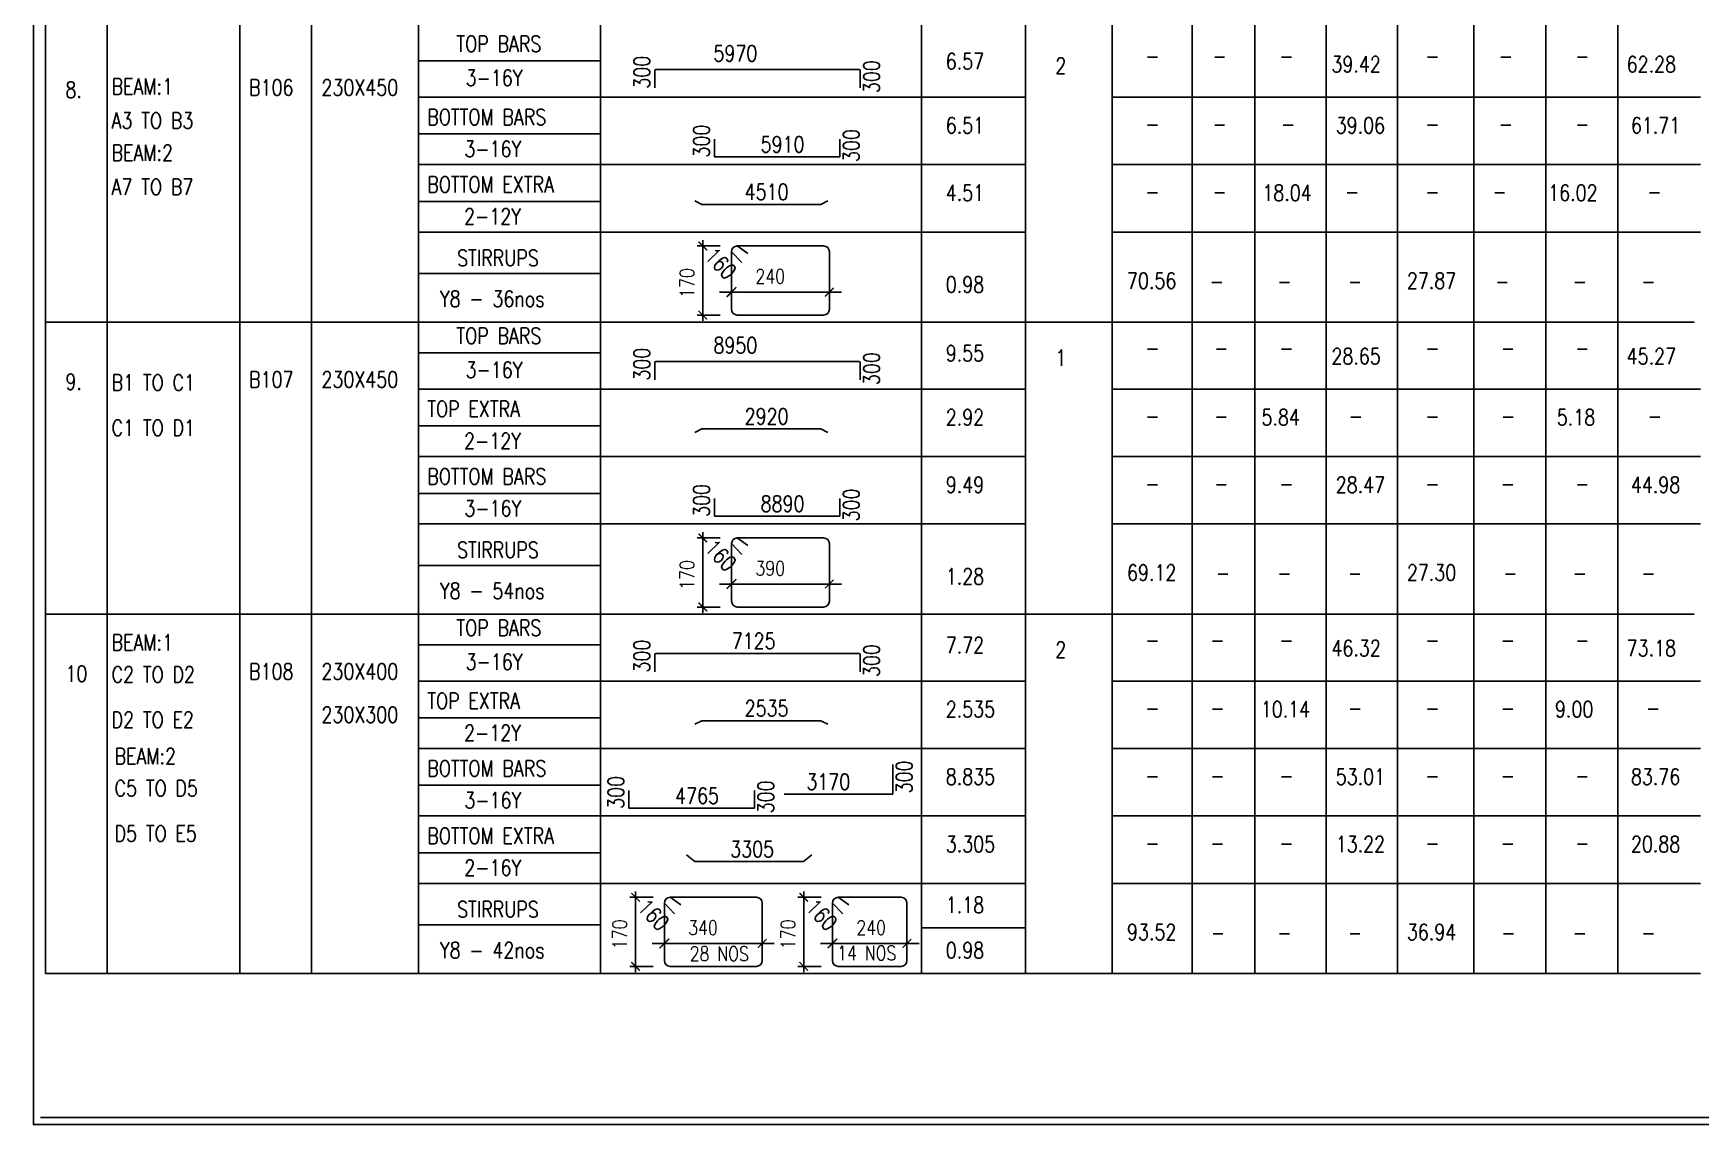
# Model space of a CAD drawing. Header units: millimetres. Extents: x 12977220 to 13113408, y -169657 to -55898.
# Drawn here: x 13051746 to 13058299, y -90266 to -85978 of the extents above; entities that cross this region are included whole.
import ezdxf

# ---------------------------------------------------------------- set-up
doc = ezdxf.new("R2010")
doc.units = ezdxf.units.MM
doc.header["$LTSCALE"] = 3
for name, color, linetype in [('DIM', 9, 'Continuous'), ('MAIN-ROD', 31, 'Continuous'), ('MAINROD', 31, 'Continuous'), ('text', 33, 'Continuous')]:
    doc.layers.add(name, color=color, linetype=linetype)
doc.styles.add('ROMANS', font='romans.shx', dxfattribs={"width": 0.8})

# ---------------------------------------------------------------- blocks, each defined once
blk = doc.blocks.new('_ARCHTICK')
at = {"color": 0, "linetype": 'ByBlock', "const_width": 0.15}
blk.add_lwpolyline([(-0.5, -0.5), (0.5, 0.5)], dxfattribs=at)

msp = doc.modelspace()

# ---------------------------------------------------------------- linework, layer by layer
at = {"layer": 'DIM', "color": 8}
for p, q in [((13054446, -86813.5), (13054354.6, -86813.5)), ((13054377.2, -87107.7), (13054377.2, -86790.9)), ((13054921.9, -86994.9), (13054443, -86994.9)), ((13054490.2, -86974), (13054490.2, -87017.5)), ((13054874.6, -86964.3), (13054874.6, -87017.5)), ((13054446, -87085), (13054354.6, -87085)), ((13054446, -87960.5), (13054354.6, -87960.5)), ((13054377.2, -88254.6), (13054377.2, -87937.8)), ((13054490.2, -88120.9), (13054490.2, -88164.5)), ((13054874.6, -88111.2), (13054874.6, -88164.5)), ((13054921.9, -88141.8), (13054443, -88141.8)), ((13054446, -88232), (13054354.6, -88232)), ((13054113.1, -89666.5), (13054113.1, -89349.7)), ((13054773.8, -89666.5), (13054773.8, -89349.7)), ((13054181.9, -89372.3), (13054090.4, -89372.3)), ((13054842.6, -89372.3), (13054751.2, -89372.3)), ((13054657.7, -89553.7), (13054178.8, -89553.7)), ((13054226.1, -89532.8), (13054226.1, -89576.4)), ((13054610.5, -89523.1), (13054610.5, -89576.4)), ((13055226.9, -89553.7), (13054839.6, -89553.7)), ((13054886.8, -89532.8), (13054886.8, -89576.4)), ((13055179.6, -89523.1), (13055179.6, -89576.4)), ((13054181.9, -89643.9), (13054090.4, -89643.9)), ((13054842.6, -89643.9), (13054751.2, -89643.9))]:
    msp.add_line(p, q, dxfattribs=at)
at = {"layer": 'DIM', "linetype": 'ByBlock', "ltscale": 500}
msp.add_line((13051773.9, -90238.1), (13065739.7, -90238.1), dxfattribs=at)
msp.add_lwpolyline([(13068081.4, -78715.6), (13051746.4, -78715.6), (13051746.4, -90265.6), (13068081.4, -90265.6)], close=True, dxfattribs=at)
at = {"layer": 'MAIN-ROD', "color": 2, "linetype": 'ByBlock', "ltscale": 500}
for p, q in [((13054189, -86123.7), (13054189, -86193)), ((13054192, -86120.7), (13054992.8, -86120.7)), ((13054995.8, -86123.7), (13054995.8, -86193)), ((13054423.1, -86394.3), (13054423.1, -86463.6)), ((13054916.2, -86394.3), (13054916.2, -86463.6)), ((13054423.1, -86463.6), (13054916.2, -86463.6)), ((13054373.1, -86650.1), (13054345.6, -86636.2)), ((13054373.1, -86650.1), (13054840.9, -86650.1)), ((13054840.9, -86650.1), (13054868.5, -86636.2)), ((13054189, -87270.6), (13054189, -87339.9)), ((13054192, -87267.6), (13054992.8, -87267.6)), ((13054995.8, -87270.6), (13054995.8, -87339.9)), ((13054373.1, -87532.1), (13054345.6, -87546)), ((13054373.1, -87532.1), (13054840.9, -87532.1)), ((13054840.9, -87532.1), (13054868.5, -87546)), ((13054423.1, -87806.2), (13054423.1, -87875.4)), ((13054916.2, -87806.2), (13054916.2, -87875.4)), ((13054423.1, -87875.4), (13054916.2, -87875.4)), ((13054189, -88417.6), (13054189, -88486.9)), ((13054192, -88414.6), (13054992.8, -88414.6)), ((13054995.8, -88417.6), (13054995.8, -88486.9)), ((13054373.1, -88679.1), (13054345.6, -88692.9)), ((13054373.1, -88679.1), (13054840.9, -88679.1)), ((13054840.9, -88679.1), (13054868.5, -88692.9)), ((13055123.7, -88967.4), (13055123.7, -88851.3)), ((13054087.1, -88953.1), (13054087.1, -89022.4)), ((13054580.2, -88953.1), (13054580.2, -89022.4)), ((13054696.6, -88967.4), (13055123.7, -88967.4)), ((13054087.1, -89022.4), (13054580.2, -89022.4)), ((13054346, -89232.3), (13054313.1, -89205.2)), ((13054346, -89232.3), (13054773.1, -89232.3)), ((13054773.1, -89232.3), (13054806, -89205.2))]:
    msp.add_line(p, q, dxfattribs=at)
for centre, start, end in [((13054192, -86123.7), 90, 180), ((13054992.8, -86123.7), 0, 90), ((13054192, -87270.6), 90, 180), ((13054992.8, -87270.6), 0, 90), ((13054192, -88417.6), 90, 180), ((13054992.8, -88417.6), 0, 90)]:
    msp.add_arc(centre, 3.02, start, end, dxfattribs=at)
at = {"layer": 'MAINROD', "color": 2}
for p, q in [((13054852, -86813.5), (13054512.8, -86813.5)), ((13054512.8, -86813.5), (13054554.7, -86842.9)), ((13054490.2, -86836.1), (13054490.2, -87062.4)), ((13054490.2, -86836.1), (13054530.5, -86878.3)), ((13054874.6, -87062.4), (13054874.6, -86836.1)), ((13054512.8, -87085), (13054852, -87085)), ((13054490.2, -87983.1), (13054490.2, -88209.4)), ((13054490.2, -87983.1), (13054530.6, -88025.3)), ((13054852, -87960.5), (13054512.9, -87960.5)), ((13054512.9, -87960.5), (13054554.7, -87989.9)), ((13054874.6, -88209.4), (13054874.6, -87983.1)), ((13054512.9, -88232), (13054852, -88232)), ((13054226.1, -89395), (13054226.1, -89621.2)), ((13054226.1, -89395), (13054266.4, -89437.2)), ((13054587.8, -89372.3), (13054248.7, -89372.3)), ((13054248.7, -89372.3), (13054290.6, -89401.8)), ((13054610.5, -89621.2), (13054610.5, -89395)), ((13054886.8, -89395), (13054886.8, -89621.2)), ((13054886.8, -89395), (13054927.2, -89437.2)), ((13055157, -89372.3), (13054909.5, -89372.3)), ((13054909.5, -89372.3), (13054951.4, -89401.8)), ((13055179.6, -89621.2), (13055179.6, -89395)), ((13054248.7, -89643.9), (13054587.8, -89643.9)), ((13054909.5, -89643.9), (13055157, -89643.9))]:
    msp.add_line(p, q, dxfattribs=at)
for centre, start, end in [((13054512.8, -86836.1), 90, 180), ((13054852, -86836.1), 0, 90), ((13054512.8, -87062.4), 180, 270), ((13054852, -87062.4), 270, 0), ((13054512.9, -87983.1), 90, 180), ((13054852, -87983.1), 0, 90), ((13054512.9, -88209.4), 180, 270), ((13054852, -88209.4), 270, 0), ((13054248.7, -89395), 90, 180), ((13054587.8, -89395), 0, 90), ((13054909.5, -89395), 90, 180), ((13055157, -89395), 0, 90), ((13054248.7, -89621.2), 180, 270), ((13054587.8, -89621.2), 270, 0), ((13054909.5, -89621.2), 180, 270), ((13055157, -89621.2), 270, 0)]:
    msp.add_arc(centre, 22.6, start, end, dxfattribs=at)
at = {"layer": 'text', "color": 8}
for p, q in [((13051794.1, -78877.2), (13051794.1, -89672.1)), ((13051794.1, -78877.2), (13051794.1, -89672.1)), ((13052037.1, -78877.2), (13052037.1, -89672.1)), ((13052558.3, -78877.2), (13052558.3, -89672.1)), ((13052839.6, -78877.2), (13052839.6, -89672.1)), ((13053259.5, -78877.2), (13053259.5, -89672.1)), ((13053975.3, -78877.2), (13053975.3, -89672.1)), ((13055236.8, -78877.2), (13055236.8, -89672.1)), ((13055646, -78877.2), (13055646, -89672.1)), ((13055985.5, -78877.2), (13055985.5, -89672.1)), ((13057107.9, -78877.2), (13057107.9, -89672.1)), ((13057107.9, -78877.2), (13057107.9, -89672.1)), ((13056300.9, -79097), (13056300.9, -89672.1)), ((13056546.3, -79097), (13056546.3, -89672.1)), ((13056827.1, -79097), (13056827.1, -89672.1)), ((13057107.9, -79097), (13057107.9, -89672.1)), ((13057407, -79097), (13057407, -89672.1)), ((13057690.4, -79097), (13057690.4, -89672.1)), ((13057973.7, -79097), (13057973.7, -89672.1)), ((13053259.5, -86086.1), (13053975.3, -86086.1)), ((13053259.5, -86229), (13055236.8, -86229)), ((13053259.5, -86229), (13055236.8, -86229)), ((13053259.5, -86229), (13055236.8, -86229)), ((13053259.5, -86229), (13055236.8, -86229)), ((13053259.5, -86229), (13055236.8, -86229)), ((13053259.5, -86229), (13055236.8, -86229)), ((13053306, -86229), (13055236.8, -86229)), ((13053306, -86229), (13055236.8, -86229)), ((13053306, -86229), (13055236.8, -86229)), ((13053306, -86229), (13055236.8, -86229)), ((13055236.8, -86229), (13055646, -86229)), ((13055236.8, -86229), (13055646, -86229)), ((13055236.8, -86229), (13055646, -86229)), ((13055236.8, -86229), (13055646, -86229)), ((13055236.8, -86229), (13055646, -86229)), ((13055236.8, -86229), (13055646, -86229)), ((13055985.5, -86229), (13058298.6, -86229)), ((13055985.5, -86229), (13058298.6, -86229)), ((13055985.5, -86229), (13058298.6, -86229)), ((13055985.5, -86229), (13058298.6, -86229)), ((13055985.5, -86229), (13058298.6, -86229)), ((13055985.5, -86229), (13058298.6, -86229)), ((13053259.5, -86373.6), (13053975.3, -86373.6)), ((13053259.5, -86494), (13055646, -86494)), ((13053259.5, -86494), (13055236.8, -86494)), ((13053259.5, -86494), (13055236.8, -86494)), ((13055236.8, -86494), (13055646, -86494)), ((13055236.8, -86494), (13055646, -86494)), ((13055985.5, -86494), (13058298.6, -86494)), ((13055985.5, -86494), (13058298.6, -86494)), ((13055985.5, -86494), (13058298.6, -86494)), ((13053259.5, -86638.5), (13053975.3, -86638.5)), ((13053259.5, -86758.9), (13055646, -86758.9)), ((13053259.5, -86758.9), (13055147.4, -86758.9)), ((13053259.5, -86758.9), (13055147.4, -86758.9)), ((13055147.4, -86758.9), (13055646, -86758.9)), ((13055147.4, -86758.9), (13055646, -86758.9)), ((13055985.5, -86758.9), (13058298.6, -86758.9)), ((13055985.5, -86758.9), (13058298.6, -86758.9)), ((13055985.5, -86758.9), (13058298.6, -86758.9)), ((13053259.5, -86922.3), (13053975.3, -86922.3)), ((13051794.1, -87113.3), (13058273.6, -87113.3)), ((13053259.5, -87233.1), (13053975.3, -87233.1)), ((13053259.5, -87376), (13055236.8, -87376)), ((13053259.5, -87376), (13055236.8, -87376)), ((13053259.5, -87376), (13055236.8, -87376)), ((13053259.5, -87376), (13055236.8, -87376)), ((13053259.5, -87376), (13055236.8, -87376)), ((13053259.5, -87376), (13055236.8, -87376)), ((13053306, -87376), (13055236.8, -87376)), ((13053306, -87376), (13055236.8, -87376)), ((13053306, -87376), (13055236.8, -87376)), ((13053306, -87376), (13055236.8, -87376)), ((13055236.8, -87376), (13055646, -87376)), ((13055236.8, -87376), (13055646, -87376)), ((13055236.8, -87376), (13055646, -87376)), ((13055236.8, -87376), (13055646, -87376)), ((13055236.8, -87376), (13055646, -87376)), ((13055236.8, -87376), (13055646, -87376)), ((13055985.5, -87376), (13058298.6, -87376)), ((13055985.5, -87376), (13058298.6, -87376)), ((13055985.5, -87376), (13058298.6, -87376)), ((13055985.5, -87376), (13058298.6, -87376)), ((13055985.5, -87376), (13058298.6, -87376)), ((13055985.5, -87376), (13058298.6, -87376)), ((13053259.5, -87520.5), (13053975.3, -87520.5)), ((13053259.5, -87640.9), (13055646, -87640.9)), ((13055147.4, -87640.9), (13055646, -87640.9)), ((13055985.5, -87640.9), (13058298.6, -87640.9)), ((13055985.5, -87640.9), (13058298.6, -87640.9)), ((13055985.5, -87640.9), (13058298.6, -87640.9)), ((13053259.5, -87785.5), (13053975.3, -87785.5)), ((13053259.5, -87905.9), (13055646, -87905.9)), ((13053259.5, -87905.9), (13055236.8, -87905.9)), ((13053259.5, -87905.9), (13055236.8, -87905.9)), ((13053259.5, -87905.9), (13055646, -87905.9)), ((13053259.5, -87905.9), (13055147.4, -87905.9)), ((13053259.5, -87905.9), (13055147.4, -87905.9)), ((13055236.8, -87905.9), (13055646, -87905.9)), ((13055236.8, -87905.9), (13055646, -87905.9)), ((13055985.5, -87905.9), (13058298.6, -87905.9)), ((13055985.5, -87905.9), (13058298.6, -87905.9)), ((13055985.5, -87905.9), (13058298.6, -87905.9)), ((13053259.5, -88069.3), (13053975.3, -88069.3)), ((13051794.1, -88260.2), (13058273.6, -88260.2)), ((13053259.5, -88380), (13053975.3, -88380)), ((13053259.5, -88522.9), (13055236.8, -88522.9)), ((13053259.5, -88522.9), (13055236.8, -88522.9)), ((13053259.5, -88522.9), (13055236.8, -88522.9)), ((13053259.5, -88522.9), (13055236.8, -88522.9)), ((13053259.5, -88522.9), (13055236.8, -88522.9)), ((13053259.5, -88522.9), (13055236.8, -88522.9)), ((13053306, -88522.9), (13055236.8, -88522.9)), ((13053306, -88522.9), (13055236.8, -88522.9)), ((13053306, -88522.9), (13055236.8, -88522.9)), ((13053306, -88522.9), (13055236.8, -88522.9)), ((13055236.8, -88522.9), (13055646, -88522.9)), ((13055236.8, -88522.9), (13055646, -88522.9)), ((13055236.8, -88522.9), (13055646, -88522.9)), ((13055236.8, -88522.9), (13055646, -88522.9)), ((13055236.8, -88522.9), (13055646, -88522.9)), ((13055236.8, -88522.9), (13055646, -88522.9)), ((13055985.5, -88522.9), (13058298.6, -88522.9)), ((13055985.5, -88522.9), (13058298.6, -88522.9)), ((13055985.5, -88522.9), (13058298.6, -88522.9)), ((13055985.5, -88522.9), (13058298.6, -88522.9)), ((13055985.5, -88522.9), (13058298.6, -88522.9)), ((13055985.5, -88522.9), (13058298.6, -88522.9)), ((13053259.5, -88667.5), (13053975.3, -88667.5)), ((13053259.5, -88787.9), (13055646, -88787.9)), ((13055147.4, -88787.9), (13055646, -88787.9)), ((13055985.5, -88787.9), (13058298.6, -88787.9)), ((13055985.5, -88787.9), (13058298.6, -88787.9)), ((13055985.5, -88787.9), (13058298.6, -88787.9)), ((13053259.5, -88932.4), (13053975.3, -88932.4)), ((13053259.5, -89052.8), (13055646, -89052.8)), ((13053259.5, -89052.8), (13055236.8, -89052.8)), ((13053259.5, -89052.8), (13055236.8, -89052.8)), ((13053259.5, -89052.8), (13055646, -89052.8)), ((13053259.5, -89052.8), (13055147.4, -89052.8)), ((13053259.5, -89052.8), (13055147.4, -89052.8)), ((13055236.8, -89052.8), (13055646, -89052.8)), ((13055236.8, -89052.8), (13055646, -89052.8)), ((13055985.5, -89052.8), (13058298.6, -89052.8)), ((13055985.5, -89052.8), (13058298.6, -89052.8)), ((13055985.5, -89052.8), (13058298.6, -89052.8)), ((13053259.5, -89197.3), (13053975.3, -89197.3)), ((13053259.5, -89317.8), (13055646, -89317.8)), ((13053259.5, -89317.8), (13055236.8, -89317.8)), ((13053259.5, -89317.8), (13055236.8, -89317.8)), ((13053259.5, -89317.8), (13055646, -89317.8)), ((13053259.5, -89317.8), (13055147.4, -89317.8)), ((13053259.5, -89317.8), (13055147.4, -89317.8)), ((13055236.8, -89317.8), (13055646, -89317.8)), ((13055236.8, -89317.8), (13055646, -89317.8)), ((13055985.5, -89317.8), (13058298.6, -89317.8)), ((13055985.5, -89317.8), (13058298.6, -89317.8)), ((13055985.5, -89317.8), (13058298.6, -89317.8)), ((13053259.5, -89481.2), (13053975.3, -89481.2)), ((13055236.8, -89492), (13055646, -89492)), ((13051794.1, -89672.1), (13058298.6, -89672.1))]:
    msp.add_line(p, q, dxfattribs=at)

# ---------------------------------------------------------------- block references
at = {"layer": 'DIM', "color": 8}
for p, xscale, yscale, zscale, rotation in [((13054377.2, -86813.5), 33.94133400576538, 33.94133400576538, 33.94133400576538, 90), ((13054490.2, -86994.9), 37.7125933393836, 37.7125933393836, 37.7125933393836, 180), ((13054377.2, -87085), 33.94133400576538, 33.94133400576538, 33.94133400576538, 270), ((13054377.2, -87960.5), 33.94133400576538, 33.94133400576538, 33.94133400576538, 90), ((13054490.2, -88141.8), 37.7125933393836, 37.7125933393836, 37.7125933393836, 180), ((13054377.2, -88232), 33.94133400576538, 33.94133400576538, 33.94133400576538, 270), ((13054113.1, -89372.3), 33.94133400576538, 33.94133400576538, 33.94133400576538, 90), ((13054773.8, -89372.3), 33.94133400576538, 33.94133400576538, 33.94133400576538, 90), ((13054226.1, -89553.7), 37.7125933393836, 37.7125933393836, 37.7125933393836, 180), ((13054886.8, -89553.7), 37.7125933393836, 37.7125933393836, 37.7125933393836, 180), ((13054113.1, -89643.9), 33.94133400576538, 33.94133400576538, 33.94133400576538, 270), ((13054773.8, -89643.9), 33.94133400576538, 33.94133400576538, 33.94133400576538, 270)]:
    msp.add_blockref('_ARCHTICK', p, dxfattribs=dict(at, xscale=xscale, yscale=yscale, zscale=zscale, rotation=rotation))
at = {"layer": 'DIM', "color": 8, "xscale": 33.94133400544524, "yscale": 33.94133400544524, "zscale": 33.94133400544524}
for p in [(13054874.6, -86994.9), (13054874.6, -88141.8), (13054610.5, -89553.7), (13055179.6, -89553.7)]:
    msp.add_blockref('_ARCHTICK', p, dxfattribs=at)

# ---------------------------------------------------------------- texts
at = {"layer": 'DIM', "color": 6, "linetype": 'ByBlock', "style": 'ROMANS', "width": 0.8}
for p in [(13054343.3, -87017.2), (13054343.3, -88164.1), (13054079.1, -89576), (13054739.9, -89576)]:
    msp.add_text('170', height=56.57, rotation=90, dxfattribs=at).set_placement(p)
for s, p in [('240', (13054584, -86961)), ('390', (13054584, -88107.9)), ('340', (13054319.8, -89519.8)), ('240', (13054980.6, -89519.8)), ('28 NOS', (13054325.6, -89622.5)), ('14 NOS', (13054905.1, -89620))]:
    msp.add_text(s, height=56.57, dxfattribs=at).set_placement(p)
at = {"layer": 'DIM', "color": 6, "char_height": 62.85, "attachment_point": 5, "rotation": 313.70203, "style": 'ROMANS'}
for insert in [(13054447.6, -86882.9), (13054447.7, -88029.8), (13054183.5, -89441.7), (13054844.3, -89441.7)]:
    msp.add_mtext('\\A1;160', dxfattribs=dict(at, insert=insert))
at = {"layer": 'text', "color": 6, "style": 'ROMANS', "width": 0.8}
for s, height, p in [('TOP BARS', 62.85, (13053408.9, -86051.1)), ('6.57', 62.85, (13055332.1, -86119.6)), ('2', 62.9, (13055762.6, -86137.2)), ('-', 62.9, (13056116.7, -86099.5)), ('-', 62.9, (13056380.2, -86099.5)), ('-', 62.9, (13056642.9, -86099.5)), ('39.42', 62.85, (13056847.8, -86131.3)), ('-', 62.9, (13057216.6, -86099.5)), ('-', 62.9, (13057504.6, -86099.5)), ('-', 62.9, (13057805.5, -86099.5)), ('62.28', 62.85, (13058007.9, -86131.3)), ('BEAM:1', 62.85, (13052054, -86218.6)), ('B106', 62.85, (13052594.3, -86222.8)), ('230X450', 62.85, (13052878.7, -86222.8)), ('3-16Y', 62.85, (13053445.2, -86184.8)), ('8.', 62.85, (13051872.4, -86231.6)), ('A3 TO B3', 62.85, (13052054, -86352.8)), ('BOTTOM BARS', 62.854, (13053294.7, -86338.5)), ('6.51', 62.85, (13055332.1, -86371.2)), ('-', 62.9, (13056116.7, -86366.6)), ('-', 62.9, (13056380.2, -86366.6)), ('-', 62.9, (13056649.2, -86366.6)), ('39.06', 62.85, (13056864.5, -86371.2)), ('-', 62.9, (13057216.6, -86366.6)), ('-', 62.9, (13057504.6, -86366.6)), ('-', 62.9, (13057805.5, -86366.6)), ('61.71', 62.85, (13058024.6, -86371.2)), ('BEAM:2', 62.85, (13052054, -86479.2)), ('3-16Y', 62.85, (13053440.2, -86464)), ('A7 TO B7', 62.85, (13052054, -86613.2)), ('BOTTOM EXTRA', 62.854, (13053294.7, -86603.5)), ('4.51', 62.85, (13055332.1, -86636.2)), ('-', 62.9, (13056116.7, -86631.6)), ('-', 62.9, (13056380.2, -86631.6)), ('18.04', 62.85, (13056576.1, -86636.2)), ('-', 62.9, (13056901.3, -86631.6)), ('-', 62.9, (13057216.6, -86631.6)), ('-', 62.9, (13057480.6, -86631.6)), ('16.02', 62.85, (13057699.7, -86636.2)), ('-', 62.9, (13058089.3, -86631.6)), ('2-12Y', 62.85, (13053439.2, -86729)), ('STIRRUPS', 62.85, (13053411.8, -86892.2)), ('0.98', 62.85, (13055332.1, -86996.6)), ('70.56', 62.85, (13056044.3, -86981.5)), ('27.87', 62.85, (13057144.2, -86981.5)), ('Y8 - 36nos', 62.85, (13053343.7, -87052.8)), ('-', 62.9, (13056369.3, -86983.6)), ('-', 62.9, (13056635.4, -86983.6)), ('-', 62.9, (13056912.3, -86983.6)), ('-', 62.9, (13057491.1, -86983.6)), ('-', 62.9, (13057795.5, -86983.6)), ('-', 62.9, (13058065.8, -86983.6)), ('TOP BARS', 62.85, (13053408.9, -87198)), ('9.55', 62.85, (13055332.1, -87266.6)), ('3-16Y', 62.85, (13053445.2, -87331.7)), ('1', 62.9, (13055762.6, -87284.2)), ('-', 62.9, (13056116.7, -87246.4)), ('-', 62.9, (13056386.8, -87246.4)), ('-', 62.9, (13056642.9, -87246.4)), ('28.65', 62.85, (13056847.8, -87278.3)), ('-', 62.9, (13057216.6, -87246.4)), ('-', 62.9, (13057513.3, -87246.4)), ('-', 62.9, (13057805.5, -87246.4)), ('45.27', 62.85, (13058007.9, -87278.3)), ('9.', 62.85, (13051872.4, -87378.5)), ('B1 TO C1', 62.85, (13052054, -87381.8)), ('B107', 62.85, (13052594.3, -87369.7)), ('230X450', 62.85, (13052878.7, -87369.7)), ('TOP EXTRA', 62.85, (13053294.7, -87485.5)), ('2.92', 62.85, (13055332.1, -87518.2)), ('5.84', 62.85, (13056572.9, -87518.2)), ('5.18', 62.85, (13057733.5, -87518.2)), ('C1 TO D1', 62.85, (13052054, -87559.6)), ('-', 62.9, (13056116.7, -87513.6)), ('-', 62.9, (13056386.8, -87513.6)), ('-', 62.9, (13056915.4, -87513.6)), ('-', 62.9, (13057216.6, -87513.6)), ('-', 62.9, (13057514.4, -87513.6)), ('-', 62.9, (13058090.8, -87513.6)), ('2-12Y', 62.85, (13053439.2, -87611)), ('BOTTOM BARS', 62.854, (13053294.7, -87750.4)), ('9.49', 62.85, (13055332.1, -87783.1)), ('28.47', 62.85, (13056864.5, -87783.1)), ('44.98', 62.85, (13058024.6, -87783.1)), ('-', 62.9, (13056116.7, -87778.5)), ('-', 62.9, (13056386.8, -87778.5)), ('-', 62.9, (13056643.1, -87778.5)), ('-', 62.9, (13057216.6, -87778.5)), ('-', 62.9, (13057513.2, -87778.5)), ('-', 62.9, (13057805.5, -87778.5)), ('3-16Y', 62.85, (13053440.2, -87875.9)), ('STIRRUPS', 62.85, (13053411.8, -88039.2)), ('1.28', 62.85, (13055332.1, -88143.5)), ('69.12', 62.85, (13056044.3, -88128.4)), ('-', 62.9, (13056393.5, -88130.5)), ('-', 62.9, (13056635.4, -88130.5)), ('-', 62.9, (13056912.3, -88130.5)), ('27.30', 62.85, (13057144.2, -88128.4)), ('-', 62.9, (13057522.5, -88130.5)), ('-', 62.9, (13057795.5, -88130.5)), ('-', 62.9, (13058065.8, -88130.5)), ('Y8 - 54nos', 62.85, (13053343.7, -88199.8)), ('TOP BARS', 62.85, (13053408.9, -88345)), ('BEAM:1', 62.85, (13052054, -88402.4)), ('7.72', 62.85, (13055332.1, -88413.5)), ('2', 62.9, (13055762.6, -88431.1)), ('-', 62.9, (13056116.7, -88393.3)), ('-', 62.9, (13056371.6, -88393.3)), ('-', 62.9, (13056642.9, -88393.3)), ('46.32', 62.85, (13056847.8, -88425.2)), ('-', 62.9, (13057216.6, -88393.3)), ('-', 62.9, (13057513, -88393.3)), ('-', 62.9, (13057805.5, -88393.3)), ('73.18', 62.85, (13058007.9, -88425.2)), ('B108', 62.85, (13052594.3, -88516.6)), ('230X400', 62.85, (13052878.7, -88516.6)), ('3-16Y', 62.85, (13053445.2, -88478.6)), ('10', 62.85, (13051872.4, -88525.4)), ('C2 TO D2', 62.85, (13052054, -88528.8)), ('TOP EXTRA', 62.85, (13053294.7, -88632.4)), ('D2 TO E2', 62.85, (13052054, -88706.5)), ('230X300', 62.85, (13052878.7, -88686.5)), ('2.535', 62.85, (13055332.1, -88665.1)), ('-', 62.9, (13056116.7, -88660.5)), ('-', 62.9, (13056371.6, -88660.5)), ('10.14', 62.85, (13056569.9, -88665.1)), ('-', 62.9, (13056912.8, -88660.5)), ('-', 62.9, (13057216.6, -88660.5)), ('-', 62.9, (13057513, -88660.5)), ('9.00', 62.85, (13057726, -88665.1)), ('-', 62.9, (13058084, -88660.5)), ('2-12Y', 62.85, (13053439.2, -88757.9)), ('BEAM:2', 62.85, (13052065.7, -88849.4)), ('BOTTOM BARS', 62.854, (13053294.7, -88897.4)), ('C5 TO D5', 62.85, (13052065.7, -88975.7)), ('8.835', 62.85, (13055332.1, -88930.1)), ('-', 62.9, (13056116.7, -88925.5)), ('-', 62.9, (13056371.6, -88925.5)), ('-', 62.9, (13056643.4, -88925.5)), ('53.01', 62.85, (13056864.5, -88930.1)), ('-', 62.9, (13057216.6, -88925.5)), ('-', 62.9, (13057513, -88925.5)), ('-', 62.9, (13057805.5, -88925.5)), ('83.76', 62.85, (13058024.6, -88930.1)), ('3-16Y', 62.85, (13053440.2, -89022.8)), ('D5 TO E5', 62.85, (13052065.7, -89153.5)), ('BOTTOM EXTRA', 62.854, (13053294.7, -89162.3)), ('3.305', 62.85, (13055332.1, -89195)), ('-', 62.9, (13056116.7, -89190.4)), ('-', 62.9, (13056371.6, -89190.4)), ('-', 62.9, (13056643.4, -89190.4)), ('13.22', 62.85, (13056864.5, -89195)), ('-', 62.9, (13057216.6, -89190.4)), ('-', 62.9, (13057513, -89190.4)), ('-', 62.9, (13057805.5, -89190.4)), ('20.88', 62.85, (13058024.6, -89195)), ('2-16Y', 62.85, (13053440.2, -89287.8)), ('1.18', 62.85, (13055332.1, -89433.8)), ('STIRRUPS', 62.85, (13053411.8, -89451)), ('93.52', 62.85, (13056044.3, -89540.3)), ('36.94', 62.85, (13057144.2, -89540.3)), ('Y8 - 42nos', 62.85, (13053343.7, -89611.7)), ('0.98', 62.85, (13055332.1, -89612.2)), ('-', 62.9, (13056373.8, -89542.4)), ('-', 62.9, (13056635.4, -89542.4)), ('-', 62.9, (13056912.3, -89542.4)), ('-', 62.9, (13057515.1, -89542.4)), ('-', 62.9, (13057795.5, -89542.4)), ('-', 62.9, (13058065.8, -89542.4))]:
    msp.add_text(s, height=height, dxfattribs=at).set_placement(p)
at = {"layer": 'text', "color": 6, "linetype": 'ByBlock', "style": 'ROMANS', "width": 0.8}
for s, p in [('5970', (13054419.1, -86088.4)), ('5910', (13054604.4, -86445.9)), ('4510', (13054541.8, -86632.5)), ('8950', (13054419.1, -87235.4)), ('2920', (13054541.8, -87514.5)), ('8890', (13054604.4, -87857.8)), ('7125', (13054490.8, -88396.9)), ('2535', (13054541.8, -88661.4)), ('3170', (13054784.2, -88949.8)), ('4765', (13054268.4, -89004.8)), ('3305', (13054485, -89214.7))]:
    msp.add_text(s, height=62.85, dxfattribs=at).set_placement(p)
for p in [(13054169.3, -86195.7), (13055071.9, -86213.3), (13054403.4, -86466.3), (13054992.3, -86483.9), (13054169.3, -87342.7), (13055071.9, -87360.3), (13054403.4, -87878.2), (13054992.3, -87895.8), (13054169.3, -88489.6), (13055071.9, -88507.2), (13055199.8, -88964.3), (13054067.4, -89025.1), (13054656.3, -89042.7)]:
    msp.add_text('300', height=62.85, rotation=90, dxfattribs=at).set_placement(p)

doc.saveas('drawing.dxf')
